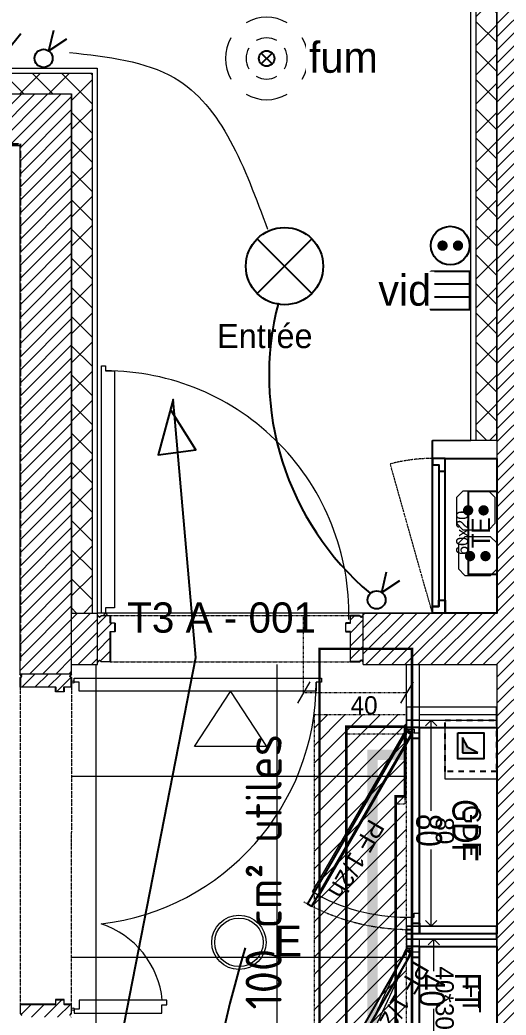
# Model space of a CAD drawing. Header units: centimetres. Extents: x 1724 to 19617, y -6503 to 8072.
# Drawn here: x 5000 to 5188.7, y 4548.9 to 4935.2 of the extents above; entities that cross this region are included whole.
import ezdxf

# ---------------------------------------------------------------- set-up
doc = ezdxf.new("R2010")
doc.units = ezdxf.units.CM
for name, pattern in [('ISO-07', [0.175, 0.025, -0.15]), ('prlm_gaz', [36, 24, -3, 0, -3, 0, -3, 0, -3]), ('prlm_vmc', [0.282222, 0.141111, -0.141111]), ('Style de ligne -13', [0.147638, 0.098425, -0.049213]), ('Style de ligne -5', [0.20828, 0.069425, -0.138855]), ('VW-01', [0.41656, 0.20828, -0.20828])]:
    doc.linetypes.add(name, pattern=pattern)
for name, color, linetype in [('B Faux plafonds', 252, 'Continuous'), ('B Général', 252, 'Continuous'), ('C ANNOTATIONS-prestations', 252, 'Continuous'), ('C ANNOTATIONS-texte', 252, 'Continuous'), ('D SURFACES-shab', 252, 'Continuous'), ('prlm-ELEC-CFA', 10, 'Continuous'), ('prlm-ELEC-CFO', 1, 'Continuous'), ('prlm-ELEC-SSI', 6, 'Continuous'), ('prlm-GAZ', 2, 'Continuous'), ('prlm-MOD', 64, 'Continuous'), ('prlm-MOD-PB', 123, 'Continuous'), ('prlm-TELECOM', 1, 'Continuous')]:
    doc.layers.add(name, color=color, linetype=linetype)
for name, color, linetype, lineweight in [('B Faux plafonds-1', 7, 'Continuous', 5), ('B GÈnÈral', 7, 'Continuous', 5), ('C ANNOTATIONS-prestations-1', 7, 'Continuous', 5)]:
    doc.layers.add(name, color=color, linetype=linetype, lineweight=lineweight)
doc.styles.add('Eurostile', font='Eurosti.TTF')
doc.styles.add('Eurostile (bold)', font='Eurostib.TTF')
doc.styles.add('Eurostile (italic)', font='Eurostib.TTF')
doc.styles.add('prlm-elec-cfa', font='comic.ttf', dxfattribs={"height": 12})
doc.styles.add('prlm-elec-cfo', font='comic.ttf', dxfattribs={"height": 12})
doc.styles.add('prlm-elec-ssi', font='comic.ttf', dxfattribs={"height": 12})
doc.styles.add('prlm-narrow', font='swissc.ttf', dxfattribs={"height": 10})
doc.styles.get("Standard").update_dxf_attribs({"font": 'isocp.shx', "height": 15})
pattern_1 = [(45, (0.0456, -2.938), (2.4253472, -2.6458333), [])]
pattern_2 = [(45, (0, 0), (2.4253472, -2.6458333), [])]

# ---------------------------------------------------------------- blocks, each defined once
blk = doc.blocks.new('xi.TXT-VBgaz')
at = {"layer": 'prlm-MOD-PB', "insert": (0, 0), "char_height": 14, "width": 256.4416, "attachment_point": 1}
blk.add_mtext('VB gaine gaz 100 cm² utiles', dxfattribs=at)
blk = doc.blocks.new('xi.resagaz10')
at = {"layer": 'prlm-MOD-PB'}
blk.add_hatch(color=0, dxfattribs=at).paths.add_polyline_path([(1.81, -1.7), (3.77, -5.6), (7.71, -7.7), (1.81, -7.7)], flags=16)
at = {"layer": 'prlm-MOD-PB', "color": 0}
for p, q in [((1.81, -1.7), (1.81, -7.7)), ((3.77, -5.6), (1.81, -1.7)), ((1.81, -7.7), (7.71, -7.7)), ((7.71, -7.7), (3.77, -5.6))]:
    blk.add_line(p, q, dxfattribs=at)
blk.add_lwpolyline([(0, 0), (10, 0), (10, -10), (0, -10)], close=True, dxfattribs=at)
blk = doc.blocks.new('xi.ft')
at = {"layer": 'prlm-TELECOM', "color": 0, "lineweight": 9}
for p, q in [((0, 0), (40, 0)), ((5, -30), (0, -30)), ((0, -30), (0, -35)), ((5, -33), (5, -30)), ((35, -33), (35, -30)), ((35, -30), (40, -30)), ((40, -35), (40, -30)), ((3.5, -35), (3.5, -33)), ((3.5, -33), (5, -33)), ((3.5, -35), (4.35, -33.19)), ((4.35, -33.19), (34.25, -47.13)), ((36.5, -33), (35, -33)), ((36.5, -35), (36.5, -33)), ((0, -35), (3.5, -35)), ((33.41, -48.95), (3.5, -35)), ((40, -35), (36.5, -35)), ((34.25, -47.13), (33.41, -48.95))]:
    blk.add_line(p, q, dxfattribs=at)
for points in [[(0, -35), (0, 0), (-5, 0), (-5, -35)], [(45, -35), (40, -35), (40, 0), (45, 0)]]:
    blk.add_lwpolyline(points, close=True, dxfattribs=at)
at = {"layer": 'prlm-TELECOM', "color": 7, "lineweight": 9}
for points in [[(0, -24.32), (2.2, -22.12)], [(39.94, -24.32), (37.74, -22.12)], [(12.5, -24.32), (0, -24.32)], [(0, -24.32), (2.2, -26.52)], [(39.94, -24.32), (27.08, -24.32)], [(39.94, -24.32), (37.74, -26.52)]]:
    blk.add_lwpolyline(points, dxfattribs=at)
at = {"layer": 'prlm-TELECOM', "color": 0, "lineweight": 9}
blk.add_arc((3.5, -35), 33, 335, 0, dxfattribs=at)
at = {"layer": 'prlm-TELECOM', "color": 0, "lineweight": 9, "insert": (19.99, -11.1), "char_height": 10, "width": 55.6525, "attachment_point": 5, "line_spacing_factor": 0.72, "style": 'prlm-narrow'}
blk.add_mtext('FT', dxfattribs=at)
at = {"layer": 'prlm-TELECOM', "color": 7, "lineweight": 9, "insert": (19.99, -25.12), "char_height": 10, "width": 55.6525, "attachment_point": 5, "line_spacing_factor": 0.72, "style": 'prlm-narrow'}
blk.add_mtext('40', dxfattribs=at)
blk = doc.blocks.new('xi.gdf70')
at = {"layer": 'prlm-GAZ', "color": 0, "lineweight": 9}
for p, q in [((0, 0), (80, 0)), ((0, -30), (0, -35)), ((5, -30), (0, -30)), ((5, -32), (5, -30)), ((75, -30), (80, -30)), ((75, -32), (75, -30)), ((80, -30), (80, -35)), ((3.5, -32), (5, -32)), ((3.5, -35), (3.5, -32)), ((76.5, -32), (75, -32)), ((76.5, -35), (76.5, -32)), ((0, -35), (3.5, -35)), ((80, -35), (76.5, -35))]:
    blk.add_line(p, q, dxfattribs=at)
for points in [[(0, -35), (0, 0), (-5, 0), (-5, -35)], [(85, -35), (80, -35), (80, 0), (85, 0)], [(5, -32.4), (68.22, -68.9), (66.72, -71.5), (3.5, -35)]]:
    blk.add_lwpolyline(points, close=True, dxfattribs=at)
at = {"layer": 'prlm-GAZ', "color": 0, "linetype": 'prlm_vmc', "ltscale": 15}
blk.add_lwpolyline([(0, 0), (20, 0), (20, -20), (0, -20)], close=True, dxfattribs=at)
at = {"layer": 'prlm-GAZ', "color": 7, "lineweight": 9}
for points in [[(0, -25.44), (2.2, -23.24)], [(35.26, -25.44), (0, -25.44)], [(0, -25.44), (2.2, -27.64)], [(80, -25.44), (50.29, -25.44)], [(80, -25.44), (77.8, -23.24)], [(80, -25.44), (77.8, -27.64)]]:
    blk.add_lwpolyline(points, dxfattribs=at)
at = {"layer": 'prlm-GAZ', "color": 0, "lineweight": 9}
blk.add_arc((3.5, -35), 73, 330, 0, dxfattribs=at)
at = {"layer": 'prlm-GAZ', "color": 0, "lineweight": 9, "insert": (42.81, -12.22), "char_height": 10, "width": 55.6525, "attachment_point": 5, "line_spacing_factor": 0.72, "style": 'prlm-narrow'}
blk.add_mtext('GDF', dxfattribs=at)
at = {"layer": 'prlm-GAZ', "color": 7, "lineweight": 9, "insert": (42.81, -26.24), "char_height": 10, "width": 55.6525, "attachment_point": 5, "line_spacing_factor": 0.72, "style": 'prlm-narrow'}
blk.add_mtext('80', dxfattribs=at)
blk = doc.blocks.new('xi.PTCE')
at = {"layer": 'prlm-ELEC-CFO', "color": 0}
for points in [[(-10.61, 10.61), (10.61, -10.61)], [(10.61, 10.61), (-10.61, -10.61)]]:
    blk.add_lwpolyline(points, dxfattribs=at)
at = {"layer": 'prlm-ELEC-CFO', "color": 0, "linetype": 'ByBlock'}
blk.add_circle((0, 0), 15, dxfattribs=at)
blk = doc.blocks.new('xi.VV')
at = {"layer": 'prlm-ELEC-CFO', "color": 0}
blk.add_lwpolyline([(6.95, 3.42), (0.01, -1.13), (1.91, 6.95)], dxfattribs=at)
blk.add_circle((-2, -4), 3.5, dxfattribs=at)
blk = doc.blocks.new('xi.FUM')
at = {"color": 0}
blk.add_wipeout([(-10.61, -10.61), (-15, 0), (-10.61, 10.61), (0, 15), (10.61, 10.61), (15, 0), (10.61, -10.61), (0, -15)], dxfattribs=at).dxf.layer = 'prlm-ELEC-SSI'
at = {"layer": 'prlm-ELEC-SSI', "color": 0}
for points in [[(-2.12, 2.12), (2.12, -2.12)], [(2.12, 2.12), (-2.12, -2.12)]]:
    blk.add_lwpolyline(points, dxfattribs=at)
blk.add_circle((0, 0), 3, dxfattribs=at)
at = {"layer": 'prlm-ELEC-SSI', "color": 0, "lineweight": 13}
for radius, start, end in [(16, 60, 120), (16, 150, 210), (8, 60, 120), (16, 330, 30), (8, 150, 210), (8, 330, 30), (8, 240, 300), (16, 240, 300)]:
    blk.add_arc((0, 0), radius, start, end, dxfattribs=at)
blk = doc.blocks.new('xi.VID')
at = {"layer": 'prlm-ELEC-CFA', "color": 0, "linetype": 'ByBlock', "lineweight": -2, "flags": 128}
blk.add_lwpolyline([(-7.5, 7.5), (7.5, 7.5), (7.5, -7.5), (-7.5, -7.5)], close=True, dxfattribs=at)
at = {"layer": 'prlm-ELEC-CFA', "color": 0}
for points in [[(-7.5, 2.5), (7.5, 2.5)], [(-7.5, -2.5), (7.5, -2.5)]]:
    blk.add_lwpolyline(points, dxfattribs=at)
blk = doc.blocks.new('xi.PC')
at = {"color": 0, "lineweight": 5}
blk.add_wipeout([(-7.5, -7.5), (7.5, -7.5), (7.5, 7.5), (-7.5, 7.5)], dxfattribs=at).dxf.layer = 'prlm-ELEC-CFO'
at = {"layer": 'prlm-ELEC-CFO', "color": 0, "linetype": 'ByBlock', "lineweight": 5, "const_width": 2}
for points in [[(-4, 0, 1), (-2, 0, 1)], [(2, 0, 1), (4, 0, 1)]]:
    blk.add_lwpolyline(points, format="xyb", close=True, dxfattribs=at)
at = {"layer": 'prlm-ELEC-CFO', "color": 0, "linetype": 'ByBlock', "lineweight": -2}
blk.add_circle((0, 0), 7.5, dxfattribs=at)
blk = doc.blocks.new('xi.PCGTL')
at = {"layer": 'prlm-ELEC-CFO', "color": 0, "lineweight": 0}
blk.add_lwpolyline([(-7.5, -5), (-5, -7.5), (5, -7.5), (7.5, -5), (7.5, 5), (5, 7.5), (-5, 7.5), (-7.5, 5)], close=True, dxfattribs=at)
at = {"layer": 'prlm-ELEC-CFO', "color": 0, "linetype": 'ByBlock', "lineweight": 5, "const_width": 2}
for points in [[(-4, 0, 1), (-2, 0, 1)], [(2, 0, 1), (4, 0, 1)]]:
    blk.add_lwpolyline(points, format="xyb", close=True, dxfattribs=at)
blk = doc.blocks.new('xi.SA')
at = {"layer": 'prlm-ELEC-CFO', "color": 0}
blk.add_lwpolyline([(0.2, -1.28), (5.5, 5.28)], dxfattribs=at)
blk.add_circle((-2, -4), 3.5, dxfattribs=at)
blk = doc.blocks.new('xi.lumE')
at = {"layer": 'prlm-ELEC-CFO', "color": 0, "linetype": 'ByBlock', "lineweight": 13}
for radius in [10.55, 9.42]:
    blk.add_circle((0, 0), radius, dxfattribs=at)
blk = doc.blocks.new('Groupe-40-1')
at = {"layer": 'B Général', "flags": 128}
for points in [[(-31.46, -5.77), (-31.46, -0.77), (-28.96, -0.77), (-28.96, -3.27), (-26.46, -3.27), (-26.46, -5.77)], [(26.04, -0.77), (26.04, -3.27), (-28.96, -3.27), (-28.96, -0.77)], [(28.54, -5.77), (28.54, -0.77), (26.04, -0.77), (26.04, -3.27), (23.54, -3.27), (23.54, -5.77)]]:
    blk.add_lwpolyline(points, close=True, dxfattribs=at)
blk = doc.blocks.new('TE')
at = {"layer": 'B Général', "color": 7, "linetype": 'Style de ligne -5', "lineweight": 5}
blk.add_line((-31.46, -0.77), (26.39, 15.56), dxfattribs=at)
at = {"layer": 'B Général', "flags": 128}
blk.add_lwpolyline([(28.54, -5.77), (28.54, -25.77), (-31.46, -25.77), (-31.46, -5.77)], close=True, dxfattribs=at)
at = {"layer": 'B Général', "color": 7, "flags": 128}
blk.add_lwpolyline([(15.79, -14.77), (15.79, -25.77), (-16.46, -25.77), (-16.46, -14.77)], close=True, dxfattribs=at)
at = {"layer": 'B Général', "color": 7, "linetype": 'Style de ligne -5', "lineweight": 5}
blk.add_arc((-34.54, -0.77), 63.08, 359.9968, 14.9984, dxfattribs=at)
at = {"layer": 'B Général', "color": 7}
blk.add_blockref('Groupe-40-1', (0, 0), dxfattribs=at)
at = {"layer": 'B Général', "insert": (-0.34, -16.08), "char_height": 7.049, "width": 32.25, "attachment_point": 2, "line_spacing_factor": 0.895453, "style": 'Eurostile'}
blk.add_mtext('TE ', dxfattribs=at)
at = {"layer": 'C ANNOTATIONS-prestations', "insert": (-0.34, -14.77), "char_height": 4.699, "width": 32.25, "attachment_point": 8, "line_spacing_factor": 0.895453, "style": 'Eurostile'}
blk.add_mtext('60x20', dxfattribs=at)
blk = doc.blocks.new('Groupe-62-1')
at = {"layer": 'B Général', "flags": 128}
for points in [[(-65.63, 90), (-25.63, 90), (-25.63, 60), (-65.63, 60)], [(-65.63, 55), (-63.96, 55), (-63.96, 57), (-61.5, 57), (-61.5, 60), (-65.63, 60), (-65.63, 60), (-65.63, 60), (-65.63, 55.71), (-65.63, 55.71)], [(-25.63, 55), (-27.3, 55), (-27.3, 57), (-29.76, 57), (-29.76, 60), (-25.63, 60), (-25.63, 60), (-25.63, 60), (-25.63, 55.71), (-25.63, 55.71)], [(-63.96, 55), (-28.7, 34.64), (-27.7, 36.37), (-62.96, 56.73)]]:
    blk.add_lwpolyline(points, close=True, dxfattribs=at)
at = {"layer": 'B Général', "color": 7, "linetype": 'Style de ligne -13', "lineweight": 5}
blk.add_arc((-109.57, 56.15), 83.95, 346.4625, 359.2185, dxfattribs=at)
at = {"layer": 'B Général', "color": 7, "insert": (-45.63, 75), "char_height": 7.049, "attachment_point": 5, "line_spacing_factor": 0.895453, "style": 'Eurostile (italic)'}
blk.add_mtext('FT\\P40*30', dxfattribs=at)
at = {"layer": 'C ANNOTATIONS-prestations', "insert": (-57.08, 64.08), "char_height": 7.049, "attachment_point": 1, "rotation": 330, "line_spacing_factor": 0.895453, "style": 'Eurostile'}
blk.add_mtext('PF 1/2h', dxfattribs=at)

msp = doc.modelspace()

# ---------------------------------------------------------------- hatches: boundary and pattern name
at = {"layer": 'B GÈnÈral', "linetype": 'Continuous', "lineweight": 5, "true_color": 0x808080}
h = msp.add_hatch(dxfattribs=at)
h.set_pattern_fill('02_ISOLANT', color=8, angle=90, style=0, pattern_type=2)
h.set_pattern_definition([(135, (0.046, -2.938), (-5.656854, -5.656854), []), (225, (0.046, -2.938), (-5.656854, 5.656854), [])])
h.paths.add_polyline_path([(5177.087, 4771.951), (5185.087, 4771.951), (5185.087, 5097.472), (5177.087, 5097.472)])
at = {"layer": 'B GÈnÈral', "linetype": 'Continuous', "lineweight": 5}
h = msp.add_hatch(dxfattribs=at)
h.set_pattern_fill('50_BETON', style=0, pattern_type=2)
h.set_pattern_definition(pattern_1)
h.paths.add_polyline_path([(5185.087, 4297.451), (5203.087, 4297.451), (5203.087, 5090.472), (5185.087, 5090.472)])
at = {"layer": 'B GÈnÈral', "linetype": 'Continuous', "lineweight": 5, "true_color": 0x808080}
h = msp.add_hatch(dxfattribs=at)
h.set_pattern_fill('02_ISOLANT', color=8, style=0, pattern_type=2)
h.set_pattern_definition([(45, (0.046, -2.938), (-5.656854, 5.656854), []), (135, (0.046, -2.938), (5.656854, 5.656854), [])])
h.paths.add_polyline_path([(4634.01, 4914.451), (4642.01, 4906.451), (5020.01, 4906.451), (5028.01, 4914.451)])
h = msp.add_hatch(dxfattribs=at)
h.set_pattern_fill('02_ISOLANT', color=8, angle=-90, style=0, pattern_type=2)
h.set_pattern_definition([(315, (0.046, -2.938), (5.656854, 5.656854), []), (45, (0.046, -2.938), (5.656854, -5.656854), [])])
h.paths.add_polyline_path([(5028.01, 4914.451), (5020.01, 4906.451), (5020.01, 4704.951), (5028.01, 4704.951)])
at = {"layer": 'B GÈnÈral', "linetype": 'Continuous', "lineweight": 5}
h = msp.add_hatch(dxfattribs=at)
h.set_pattern_fill('50_BETON', style=0, pattern_type=2)
h.set_pattern_definition(pattern_1)
h.paths.add_polyline_path([(5000.01, 4886.451), (5020.01, 4906.451), (4642.01, 4906.451), (4660.01, 4886.451)])
h = msp.add_hatch(dxfattribs=at)
h.set_pattern_fill('50_BETON', style=0, pattern_type=2)
h.set_pattern_definition(pattern_1)
h.paths.add_polyline_path([(5020.01, 4906.451), (5000.01, 4886.451), (5000.01, 4681.253), (5020.01, 4681.253)])
h = msp.add_hatch(dxfattribs=at)
h.set_pattern_fill('50_BETON', style=0, pattern_type=2)
h.set_pattern_definition(pattern_1)
h.paths.add_polyline_path([(5030.087, 4704.951), (5020.01, 4704.951), (5020.01, 4684.951), (5030.087, 4684.951)])
h = msp.add_hatch(dxfattribs=at)
h.set_pattern_fill('50_BETON', style=0, pattern_type=2)
h.set_pattern_definition(pattern_2)
edge = h.paths.add_edge_path()
edge.add_line((5030.087, 4685.999), (5030.752, 4686.577))
edge.add_line((5030.752, 4686.577), (5030.762, 4686.586))
edge.add_arc((5030.893, 4686.435), 0.2, 48.99091, 131.00909, ccw=False)
edge.add_line((5031.024, 4686.586), (5031.035, 4686.577))
edge.add_line((5031.035, 4686.577), (5031.591, 4686.094))
edge.add_line((5031.591, 4686.094), (5031.591, 4686.093))
edge.add_arc((5031.624, 4686.131), 0.05, 228.99091, 270)
edge.add_line((5031.624, 4686.081), (5031.626, 4686.081))
edge.add_line((5031.626, 4686.081), (5034.987, 4686.081))
edge.add_line((5034.987, 4686.081), (5034.994, 4686.081))
edge.add_arc((5034.994, 4686.125), 0.0435, 270, 360)
edge.add_line((5035.037, 4686.125), (5035.037, 4697.646))
edge.add_arc((5035.211, 4697.646), 0.174, 90, 180, ccw=False)
edge.add_line((5035.211, 4697.82), (5035.237, 4697.82))
edge.add_line((5035.237, 4697.82), (5036.787, 4697.82))
edge.add_line((5036.787, 4697.82), (5036.794, 4697.82))
edge.add_arc((5036.794, 4697.864), 0.0435, 270, 360)
edge.add_line((5036.837, 4697.864), (5036.837, 4700.907))
edge.add_arc((5036.794, 4700.907), 0.0435, 0, 90)
edge.add_line((5036.794, 4700.951), (5036.787, 4700.951))
edge.add_line((5036.787, 4700.951), (5035.237, 4700.951))
edge.add_line((5035.237, 4700.951), (5035.211, 4700.951))
edge.add_arc((5035.211, 4701.125), 0.174, 180, 270, ccw=False)
edge.add_line((5035.037, 4701.125), (5035.037, 4703.777))
edge.add_arc((5034.994, 4703.777), 0.0435, 0, 90)
edge.add_line((5034.994, 4703.82), (5034.987, 4703.82))
edge.add_line((5034.987, 4703.82), (5031.626, 4703.82))
edge.add_line((5031.626, 4703.82), (5031.624, 4703.82))
edge.add_arc((5031.624, 4703.77), 0.05, 90, 131.00909)
edge.add_line((5031.591, 4703.808), (5031.591, 4703.807))
edge.add_line((5031.591, 4703.807), (5031.035, 4703.324))
edge.add_line((5031.035, 4703.324), (5031.025, 4703.316))
edge.add_arc((5030.894, 4703.467), 0.2, 233.09668, 311.00909, ccw=False)
edge.add_line((5030.774, 4703.307), (5030.762, 4703.315))
edge.add_line((5030.762, 4703.315), (5030.251, 4703.76))
edge.add_line((5030.251, 4703.76), (5030.251, 4703.759))
edge.add_line((5030.251, 4703.759), (5030.087, 4703.902))
edge.add_line((5030.087, 4703.902), (5030.087, 4685.999))
h = msp.add_hatch(dxfattribs=at)
h.set_pattern_fill('50_BETON', style=0, pattern_type=2)
h.set_pattern_definition(pattern_2)
edge = h.paths.add_edge_path()
edge.add_line((5133.287, 4685.999), (5132.622, 4686.577))
edge.add_line((5132.622, 4686.577), (5132.612, 4686.586))
edge.add_arc((5132.481, 4686.435), 0.2, 48.99091, 131.00909)
edge.add_line((5132.35, 4686.586), (5132.34, 4686.577))
edge.add_line((5132.34, 4686.577), (5131.783, 4686.094))
edge.add_line((5131.783, 4686.094), (5131.783, 4686.093))
edge.add_arc((5131.75, 4686.131), 0.05, 270, 311.00909, ccw=False)
edge.add_line((5131.75, 4686.081), (5131.748, 4686.081))
edge.add_line((5131.748, 4686.081), (5128.387, 4686.081))
edge.add_line((5128.387, 4686.081), (5128.38, 4686.081))
edge.add_arc((5128.38, 4686.125), 0.0435, 180, 270, ccw=False)
edge.add_line((5128.337, 4686.125), (5128.337, 4697.646))
edge.add_arc((5128.163, 4697.646), 0.174, 0, 90)
edge.add_line((5128.163, 4697.82), (5128.137, 4697.82))
edge.add_line((5128.137, 4697.82), (5126.587, 4697.82))
edge.add_line((5126.587, 4697.82), (5126.58, 4697.82))
edge.add_arc((5126.58, 4697.864), 0.0435, 180, 270, ccw=False)
edge.add_line((5126.537, 4697.864), (5126.537, 4700.907))
edge.add_arc((5126.58, 4700.907), 0.0435, 90, 180, ccw=False)
edge.add_line((5126.58, 4700.951), (5126.587, 4700.951))
edge.add_line((5126.587, 4700.951), (5128.137, 4700.951))
edge.add_line((5128.137, 4700.951), (5128.163, 4700.951))
edge.add_arc((5128.163, 4701.125), 0.174, 270, 360)
edge.add_line((5128.337, 4701.125), (5128.337, 4703.777))
edge.add_arc((5128.38, 4703.777), 0.0435, 90, 180, ccw=False)
edge.add_line((5128.38, 4703.82), (5128.387, 4703.82))
edge.add_line((5128.387, 4703.82), (5131.748, 4703.82))
edge.add_line((5131.748, 4703.82), (5131.75, 4703.82))
edge.add_arc((5131.75, 4703.77), 0.05, 48.99091, 90, ccw=False)
edge.add_line((5131.783, 4703.808), (5131.783, 4703.807))
edge.add_line((5131.783, 4703.807), (5132.34, 4703.324))
edge.add_line((5132.34, 4703.324), (5132.349, 4703.316))
edge.add_arc((5132.48, 4703.467), 0.2, 228.99091, 306.90332)
edge.add_line((5132.6, 4703.307), (5132.612, 4703.315))
edge.add_line((5132.612, 4703.315), (5133.123, 4703.76))
edge.add_line((5133.123, 4703.76), (5133.123, 4703.759))
edge.add_line((5133.123, 4703.759), (5133.287, 4703.902))
edge.add_line((5133.287, 4703.902), (5133.287, 4685.999))
h = msp.add_hatch(dxfattribs=at)
h.set_pattern_fill('50_BETON', style=0, pattern_type=2)
h.set_pattern_definition(pattern_1)
h.paths.add_polyline_path([(5185.087, 4684.951), (5185.087, 4704.951), (5133.287, 4704.951), (5133.287, 4684.951)])
h = msp.add_hatch(dxfattribs=at)
h.set_pattern_fill('50_BETON', style=0, pattern_type=2)
h.set_pattern_definition(pattern_2)
edge = h.paths.add_edge_path()
edge.add_line((5000.056, 4681.253), (5000.634, 4680.588))
edge.add_line((5000.634, 4680.588), (5000.643, 4680.578))
edge.add_arc((5000.492, 4680.447), 0.2, -41.00909, 41.00909, ccw=False)
edge.add_line((5000.643, 4680.316), (5000.634, 4680.305))
edge.add_line((5000.634, 4680.305), (5000.15, 4679.749))
edge.add_line((5000.15, 4679.749), (5000.15, 4679.749))
edge.add_arc((5000.188, 4679.716), 0.05, 138.99091, 180)
edge.add_line((5000.138, 4679.716), (5000.138, 4679.714))
edge.add_line((5000.138, 4679.714), (5000.138, 4676.353))
edge.add_line((5000.138, 4676.353), (5000.138, 4676.346))
edge.add_arc((5000.181, 4676.346), 0.0435, 180, 270)
edge.add_line((5000.181, 4676.303), (5013.709, 4676.303))
edge.add_arc((5013.709, 4676.129), 0.174, 0, 90, ccw=False)
edge.add_line((5013.883, 4676.129), (5013.883, 4676.103))
edge.add_line((5013.883, 4676.103), (5013.883, 4674.553))
edge.add_line((5013.883, 4674.553), (5013.883, 4674.546))
edge.add_arc((5013.927, 4674.546), 0.0435, 180, 270)
edge.add_line((5013.927, 4674.503), (5016.97, 4674.503))
edge.add_arc((5016.97, 4674.546), 0.0435, 270, 360)
edge.add_line((5017.014, 4674.546), (5017.014, 4674.553))
edge.add_line((5017.014, 4674.553), (5017.014, 4676.103))
edge.add_line((5017.014, 4676.103), (5017.014, 4676.129))
edge.add_arc((5017.188, 4676.129), 0.174, 90, 180, ccw=False)
edge.add_line((5017.188, 4676.303), (5019.84, 4676.303))
edge.add_arc((5019.84, 4676.346), 0.0435, 270, 360)
edge.add_line((5019.883, 4676.346), (5019.883, 4676.353))
edge.add_line((5019.883, 4676.353), (5019.883, 4679.714))
edge.add_line((5019.883, 4679.714), (5019.883, 4679.716))
edge.add_arc((5019.833, 4679.716), 0.05, 360, 401.00909)
edge.add_line((5019.871, 4679.749), (5019.87, 4679.749))
edge.add_line((5019.87, 4679.749), (5019.387, 4680.305))
edge.add_line((5019.387, 4680.305), (5019.379, 4680.315))
edge.add_arc((5019.53, 4680.446), 0.2, 143.09668, 221.00909, ccw=False)
edge.add_line((5019.37, 4680.566), (5019.378, 4680.577))
edge.add_line((5019.378, 4680.577), (5019.823, 4681.089))
edge.add_line((5019.823, 4681.089), (5019.822, 4681.089))
edge.add_line((5019.822, 4681.089), (5019.965, 4681.253))
edge.add_line((5019.965, 4681.253), (5000.056, 4681.253))
h = msp.add_hatch(dxfattribs=at)
h.set_pattern_fill('50_BETON', style=0, pattern_type=2)
h.set_pattern_definition(pattern_1)
edge = h.paths.add_edge_path()
edge.add_arc((4134.513, 3673.282), 865.495, 1.693981, 89.233818)
edge.add_line((4146.086, 4538.7), (4146.353, 4558.698))
edge.add_arc((4134.513, 3673.282), 885.495, 1.693981, 89.233818, ccw=False)
edge.add_line((5019.621, 3699.458), (4999.63, 3698.867))
h = msp.add_hatch(dxfattribs=at)
h.set_pattern_fill('50_BETON', style=0, pattern_type=2)
h.set_pattern_definition(pattern_2)
edge = h.paths.add_edge_path()
edge.add_line((5000.056, 4548.053), (5000.634, 4548.717))
edge.add_line((5000.634, 4548.717), (5000.643, 4548.728))
edge.add_arc((5000.492, 4548.859), 0.2, 318.99091, 401.00909)
edge.add_line((5000.643, 4548.99), (5000.634, 4549))
edge.add_line((5000.634, 4549), (5000.15, 4549.556))
edge.add_line((5000.15, 4549.556), (5000.15, 4549.557))
edge.add_arc((5000.188, 4549.59), 0.05, 180, 221.00909, ccw=False)
edge.add_line((5000.138, 4549.59), (5000.138, 4549.592))
edge.add_line((5000.138, 4549.592), (5000.138, 4552.953))
edge.add_line((5000.138, 4552.953), (5000.138, 4552.959))
edge.add_arc((5000.181, 4552.959), 0.0435, 90, 180, ccw=False)
edge.add_line((5000.181, 4553.003), (5013.709, 4553.003))
edge.add_arc((5013.709, 4553.177), 0.174, 270, 360)
edge.add_line((5013.883, 4553.177), (5013.883, 4553.203))
edge.add_line((5013.883, 4553.203), (5013.883, 4554.753))
edge.add_line((5013.883, 4554.753), (5013.883, 4554.759))
edge.add_arc((5013.927, 4554.759), 0.0435, 90, 180, ccw=False)
edge.add_line((5013.927, 4554.803), (5016.97, 4554.803))
edge.add_arc((5016.97, 4554.759), 0.0435, 0, 90, ccw=False)
edge.add_line((5017.014, 4554.759), (5017.014, 4554.753))
edge.add_line((5017.014, 4554.753), (5017.014, 4553.203))
edge.add_line((5017.014, 4553.203), (5017.014, 4553.177))
edge.add_arc((5017.188, 4553.177), 0.174, 180, 270)
edge.add_line((5017.188, 4553.003), (5019.84, 4553.003))
edge.add_arc((5019.84, 4552.959), 0.0435, 0, 90, ccw=False)
edge.add_line((5019.883, 4552.959), (5019.883, 4552.953))
edge.add_line((5019.883, 4552.953), (5019.883, 4549.592))
edge.add_line((5019.883, 4549.592), (5019.883, 4549.59))
edge.add_arc((5019.833, 4549.59), 0.05, -41.00909, 0, ccw=False)
edge.add_line((5019.871, 4549.557), (5019.87, 4549.556))
edge.add_line((5019.87, 4549.556), (5019.387, 4549))
edge.add_line((5019.387, 4549), (5019.379, 4548.991))
edge.add_arc((5019.53, 4548.86), 0.2, 138.99091, 216.90332)
edge.add_line((5019.37, 4548.74), (5019.378, 4548.728))
edge.add_line((5019.378, 4548.728), (5019.823, 4548.217))
edge.add_line((5019.823, 4548.217), (5019.822, 4548.217))
edge.add_line((5019.822, 4548.217), (5019.965, 4548.053))
edge.add_line((5019.965, 4548.053), (5000.056, 4548.053))

# ---------------------------------------------------------------- linework, layer by layer
at = {"layer": 'B Général', "color": 7, "linetype": 'Continuous', "lineweight": 5}
for p, q in [((5177.087, 4771.951), (5177.087, 5097.472)), ((5185.087, 4771.951), (5185.087, 5097.472)), ((5185.087, 5090.472), (5185.087, 4704.951)), ((4632.01, 4916.451), (5030.01, 4916.451)), ((4634.01, 4914.451), (5028.01, 4914.451)), ((5028.01, 4914.451), (5028.01, 4704.951)), ((5030.01, 4916.451), (5030.01, 4704.951)), ((4642.01, 4906.451), (5020.01, 4906.451)), ((4642.01, 4906.451), (5020.01, 4906.451)), ((5020.01, 4906.451), (5020.01, 4704.951)), ((5020.01, 4681.253), (5020.01, 4906.451)), ((4660.01, 4886.451), (5000.01, 4886.451)), ((5000.01, 4681.253), (5000.01, 4886.451)), ((5031.688, 4704.952), (5031.673, 4800.952)), ((5031.673, 4800.952), (5033.173, 4800.952)), ((5033.173, 4800.952), (5033.173, 4798.952)), ((5033.173, 4798.952), (5036.673, 4798.953)), ((5036.673, 4798.953), (5036.688, 4706.953)), ((5185.101, 4771.937), (5160.087, 4771.937)), ((5160.087, 4771.937), (5160.087, 4764.937)), ((5185.101, 4771.937), (5160.087, 4771.937)), ((5185.101, 4764.937), (5160.087, 4764.937)), ((5185.101, 4764.937), (5160.087, 4764.937)), ((5036.688, 4706.953), (5033.188, 4706.952)), ((5033.188, 4706.952), (5033.188, 4704.952)), ((5020.01, 4704.951), (5030.087, 4704.951)), ((5030.087, 4684.951), (5030.087, 4704.951)), ((5033.188, 4704.952), (5031.688, 4704.952)), ((5133.287, 4704.951), (5185.087, 4704.951)), ((5133.287, 4684.951), (5133.287, 4704.951)), ((5020.01, 4684.951), (5030.087, 4684.951)), ((5133.287, 4684.951), (5185.087, 4684.951)), ((5150.113, 4660.451), (5150.114, 4684.951)), ((5155.113, 4660.451), (5155.114, 4684.951)), ((5185.087, 4684.951), (5185.087, 4297.451)), ((5020.01, 4681.253), (5000.01, 4681.253)), ((5021.009, 4679.652), (5117.009, 4679.667)), ((5021.009, 4678.152), (5021.009, 4679.652)), ((5117.009, 4679.667), (5117.009, 4678.167)), ((5023.009, 4678.152), (5021.009, 4678.152)), ((5023.009, 4674.652), (5023.009, 4678.152)), ((5115.009, 4674.667), (5023.009, 4674.652)), ((5117.009, 4678.167), (5115.009, 4678.167)), ((5115.009, 4678.167), (5115.009, 4674.667)), ((5155.113, 4660.451), (5150.113, 4660.451)), ((5150.087, 4580.451), (5150.087, 4575.451)), ((5185.087, 4580.451), (5150.087, 4580.451)), ((5185.087, 4580.451), (5185.087, 4575.451)), ((5185.087, 4575.451), (5150.087, 4575.451)), ((5023.009, 4554.653), (5023.009, 4551.153)), ((5057.009, 4554.648), (5023.009, 4554.653)), ((5057.009, 4552.898), (5057.009, 4554.648)), ((5023.009, 4551.153), (5021.009, 4551.154)), ((5021.009, 4551.154), (5021.009, 4549.654)), ((5055.009, 4549.648), (5055.009, 4552.898)), ((5055.009, 4552.898), (5057.009, 4552.898)), ((5021.009, 4549.654), (5055.009, 4549.648))]:
    msp.add_line(p, q, dxfattribs=at)
at = {"layer": 'B Général', "color": 7, "linetype": 'Continuous', "lineweight": 13}
for p, q in [((5185.087, 4771.951), (5185.087, 5097.472)), ((4632.01, 4916.451), (5030.01, 4916.451)), ((5030.01, 4916.451), (5030.01, 4704.951)), ((4642.01, 4906.451), (5020.01, 4906.451)), ((5020.01, 4906.451), (5020.01, 4704.951)), ((5185.087, 4771.951), (5175.087, 4771.951)), ((5150.113, 4660.451), (5150.114, 4684.951)), ((5155.113, 4660.451), (5155.114, 4684.951)), ((5185.087, 4580.451), (5150.087, 4580.451)), ((5185.087, 4575.451), (5150.087, 4575.451))]:
    msp.add_line(p, q, dxfattribs=at)
at = {"layer": 'B Général', "color": 7, "linetype": 'Continuous', "lineweight": 18}
for p, q in [((5185.087, 5090.472), (5185.087, 4704.951)), ((4642.01, 4906.451), (5020.01, 4906.451)), ((5020.01, 4681.253), (5020.01, 4906.451)), ((4660.01, 4886.451), (5000.01, 4886.451)), ((5000.01, 4681.253), (5000.01, 4886.451)), ((5020.01, 4704.951), (5030.087, 4704.951)), ((5133.287, 4704.951), (5185.087, 4704.951)), ((5020.01, 4684.951), (5030.087, 4684.951)), ((5133.287, 4684.951), (5185.087, 4684.951)), ((5185.087, 4684.951), (5185.087, 4297.451))]:
    msp.add_line(p, q, dxfattribs=at)
at = {"layer": 'B Général', "linetype": 'Style de ligne -13', "lineweight": 5}
for p, q in [((5034.987, 4703.951), (5128.387, 4703.951)), ((5034.987, 4685.951), (5128.387, 4685.951))]:
    msp.add_line(p, q, dxfattribs=at)
at = {"layer": 'B Général', "linetype": 'Style de ligne -5', "lineweight": 5}
for p, q in [((5000.007, 4676.353), (5000.007, 4552.979)), ((5020.007, 4676.353), (5019.84, 4553.153))]:
    msp.add_line(p, q, dxfattribs=at)
at = {"layer": 'B Général', "color": 49, "linetype": 'Continuous', "lineweight": 5}
for p, q in [((5067.687, 4653.101), (5081.687, 4674.451)), ((5081.687, 4674.451), (5095.687, 4653.101)), ((5095.687, 4653.101), (5067.687, 4653.101))]:
    msp.add_line(p, q, dxfattribs=at)
at = {"layer": 'B Général', "color": 7, "linetype": 'ISO-07', "flags": 128}
msp.add_lwpolyline([(4830.01, 4547.048), (4660.01, 4547.048), (4660.01, 4887.048), (5000.01, 4887.048), (5000.01, 4685.835)], dxfattribs=at)
at = {"layer": 'B Général', "linetype": 'Continuous', "lineweight": 5, "flags": 128}
for points in [[(5035.187, 4703.777), (5035.187, 4701.125, 0.4142136), (5035.23, 4701.081), (5035.237, 4701.081), (5036.787, 4701.081), (5036.813, 4701.081, -0.4142136), (5036.987, 4700.907), (5036.987, 4697.864, -0.4142136), (5036.813, 4697.69), (5036.787, 4697.69), (5035.237, 4697.69), (5035.23, 4697.69, 0.4142136), (5035.187, 4697.646), (5035.187, 4686.125, -0.4142136), (5035.013, 4685.951), (5034.987, 4685.951), (5031.626, 4685.951), (5031.618, 4685.951, -0.1808704), (5031.487, 4686), (5031.485, 4686.002), (5030.928, 4686.485), (5030.926, 4686.487, 0.3739751), (5030.86, 4686.487), (5030.858, 4686.485), (5030.193, 4685.907), (5030.087, 4685.999), (5030.752, 4686.577), (5030.762, 4686.586, -0.3739751), (5031.024, 4686.586), (5031.035, 4686.577), (5031.591, 4686.094), (5031.591, 4686.093, 0.1808704), (5031.624, 4686.081), (5031.626, 4686.081), (5034.987, 4686.081), (5034.994, 4686.081, 0.4142136), (5035.037, 4686.125), (5035.037, 4697.646, -0.4142136), (5035.211, 4697.82), (5035.237, 4697.82), (5036.787, 4697.82), (5036.794, 4697.82, 0.4142136), (5036.837, 4697.864), (5036.837, 4700.907, 0.4142136), (5036.794, 4700.951), (5036.787, 4700.951), (5035.237, 4700.951), (5035.211, 4700.951, -0.4142136), (5035.037, 4701.125), (5035.037, 4703.777, 0.4142136), (5034.994, 4703.82), (5034.987, 4703.82), (5031.626, 4703.82), (5031.624, 4703.82, 0.1808704), (5031.591, 4703.808), (5031.591, 4703.807), (5031.035, 4703.324), (5031.025, 4703.316, -0.3536885), (5030.774, 4703.307), (5030.762, 4703.315), (5030.251, 4703.76), (5030.251, 4703.759), (5030.087, 4703.902), (5030.193, 4703.994), (5030.808, 4703.46, 0.3855556), (5030.92, 4703.413), (5030.928, 4703.416), (5031.485, 4703.9), (5031.487, 4703.902, -0.1808704), (5031.618, 4703.951), (5031.626, 4703.951), (5034.987, 4703.951), (5035.013, 4703.951, -0.4142136)], [(5128.187, 4703.777), (5128.187, 4701.125, -0.4142136), (5128.144, 4701.081), (5128.137, 4701.081), (5126.587, 4701.081), (5126.561, 4701.081, 0.4142136), (5126.387, 4700.907), (5126.387, 4697.864, 0.4142136), (5126.561, 4697.69), (5126.587, 4697.69), (5128.137, 4697.69), (5128.144, 4697.69, -0.4142136), (5128.187, 4697.646), (5128.187, 4686.125, 0.4142136), (5128.361, 4685.951), (5128.387, 4685.951), (5131.748, 4685.951), (5131.756, 4685.951, 0.1808704), (5131.887, 4686), (5131.89, 4686.002), (5132.446, 4686.485), (5132.448, 4686.487, -0.3739751), (5132.514, 4686.487), (5132.516, 4686.485), (5133.181, 4685.907), (5133.287, 4685.999), (5132.622, 4686.577), (5132.612, 4686.586, 0.3739751), (5132.35, 4686.586), (5132.34, 4686.577), (5131.783, 4686.094), (5131.783, 4686.093, -0.1808704), (5131.75, 4686.081), (5131.748, 4686.081), (5128.387, 4686.081), (5128.38, 4686.081, -0.4142136), (5128.337, 4686.125), (5128.337, 4697.646, 0.4142136), (5128.163, 4697.82), (5128.137, 4697.82), (5126.587, 4697.82), (5126.58, 4697.82, -0.4142136), (5126.537, 4697.864), (5126.537, 4700.907, -0.4142136), (5126.58, 4700.951), (5126.587, 4700.951), (5128.137, 4700.951), (5128.163, 4700.951, 0.4142136), (5128.337, 4701.125), (5128.337, 4703.777, -0.4142136), (5128.38, 4703.82), (5128.387, 4703.82), (5131.748, 4703.82), (5131.75, 4703.82, -0.1808704), (5131.783, 4703.808), (5131.783, 4703.807), (5132.34, 4703.324), (5132.349, 4703.316, 0.3536885), (5132.6, 4703.307), (5132.612, 4703.315), (5133.123, 4703.76), (5133.123, 4703.759), (5133.287, 4703.902), (5133.181, 4703.994), (5132.566, 4703.46, -0.3855556), (5132.454, 4703.413), (5132.446, 4703.416), (5131.89, 4703.9), (5131.887, 4703.902, 0.1808704), (5131.756, 4703.951), (5131.748, 4703.951), (5128.387, 4703.951), (5128.361, 4703.951, 0.4142136)], [(5019.84, 4676.153), (5017.188, 4676.153, 0.4142136), (5017.144, 4676.109), (5017.144, 4676.103), (5017.144, 4674.553), (5017.144, 4674.527, -0.4142136), (5016.97, 4674.353), (5013.927, 4674.353, -0.4142136), (5013.753, 4674.527), (5013.753, 4674.553), (5013.753, 4676.103), (5013.753, 4676.109, 0.4142136), (5013.709, 4676.153), (5000.181, 4676.153, -0.4142136), (5000.007, 4676.327), (5000.007, 4676.353), (5000.007, 4679.714), (5000.007, 4679.722, -0.1808704), (5000.056, 4679.853), (5000.058, 4679.855), (5000.542, 4680.411), (5000.544, 4680.414, 0.3739751), (5000.544, 4680.48), (5000.542, 4680.482), (4999.964, 4681.147), (5000.056, 4681.253), (5000.634, 4680.588), (5000.643, 4680.578, -0.3739751), (5000.643, 4680.316), (5000.634, 4680.305), (5000.15, 4679.749), (5000.15, 4679.749, 0.1808704), (5000.138, 4679.716), (5000.138, 4679.714), (5000.138, 4676.353), (5000.138, 4676.346, 0.4142136), (5000.181, 4676.303), (5013.709, 4676.303, -0.4142136), (5013.883, 4676.129), (5013.883, 4676.103), (5013.883, 4674.553), (5013.883, 4674.546, 0.4142136), (5013.927, 4674.503), (5016.97, 4674.503, 0.4142136), (5017.014, 4674.546), (5017.014, 4674.553), (5017.014, 4676.103), (5017.014, 4676.129, -0.4142136), (5017.188, 4676.303), (5019.84, 4676.303, 0.4142136), (5019.883, 4676.346), (5019.883, 4676.353), (5019.883, 4679.714), (5019.883, 4679.716, 0.1808704), (5019.871, 4679.749), (5019.87, 4679.749), (5019.387, 4680.305), (5019.379, 4680.315, -0.3536885), (5019.37, 4680.566), (5019.378, 4680.577), (5019.823, 4681.089), (5019.822, 4681.089), (5019.965, 4681.253), (5020.057, 4681.147), (5019.523, 4680.532, 0.3855556), (5019.476, 4680.419), (5019.479, 4680.411), (5019.963, 4679.855), (5019.965, 4679.853, -0.1808704), (5020.014, 4679.722), (5020.014, 4679.714), (5020.014, 4676.353), (5020.014, 4676.327, -0.4142136)]]:
    msp.add_lwpolyline(points, format="xyb", close=True, dxfattribs=at)
at = {"layer": 'B Général', "color": 7, "linetype": 'Continuous', "lineweight": 18, "flags": 128}
for points in [[(5185.087, 4684.951), (5185.087, 4665.451), (5155.114, 4665.451), (5155.114, 4684.951)], [(5185.087, 4660.451), (5185.087, 4640.451), (5165.087, 4640.451), (5165.087, 4660.451)]]:
    msp.add_lwpolyline(points, close=True, dxfattribs=at)
at = {"layer": 'B Général', "flags": 128}
for points in [[(5150.087, 4660.451), (5150.087, 4658.784), (5152.087, 4658.784), (5152.087, 4656.317), (5155.087, 4656.317), (5155.087, 4660.451), (5155.087, 4660.451), (5155.087, 4660.451), (5150.801, 4660.451), (5150.801, 4660.451)], [(5185.087, 4660.451), (5185.087, 4580.451), (5155.087, 4580.451), (5155.087, 4660.451)], [(5150.087, 4658.784), (5111.588, 4592.103), (5113.32, 4591.103), (5151.819, 4657.784)], [(5150.087, 4580.451), (5150.087, 4582.118), (5152.087, 4582.118), (5152.087, 4584.585), (5155.087, 4584.585), (5155.087, 4580.451), (5155.087, 4580.451), (5155.087, 4580.451), (5150.801, 4580.451), (5150.801, 4580.451)]]:
    msp.add_lwpolyline(points, close=True, dxfattribs=at)
at = {"layer": 'B Général', "linetype": 'Continuous', "lineweight": 5, "flags": 128}
for points in [[(5019.523, 4548.774, -0.3855556), (5019.476, 4548.886), (5019.479, 4548.894), (5019.963, 4549.45), (5019.965, 4549.452, 0.1808704), (5020.014, 4549.584), (5020.014, 4549.592), (5020.014, 4552.953), (5020.014, 4552.979, 0.4142136), (5019.84, 4553.153), (5017.188, 4553.153, -0.4142136), (5017.144, 4553.196), (5017.144, 4553.203), (5017.144, 4554.753), (5017.144, 4554.779, 0.4142136), (5016.97, 4554.953), (5013.927, 4554.953, 0.4142136), (5013.753, 4554.779), (5013.753, 4554.753), (5013.753, 4553.203), (5013.753, 4553.196, -0.4142136), (5013.709, 4553.153), (5000.181, 4553.153, 0.4142136), (5000.007, 4552.979), (5000.007, 4552.953), (5000.007, 4549.592), (5000.007, 4549.584, 0.1808704), (5000.056, 4549.452), (5000.058, 4549.45), (5000.542, 4548.894), (5000.544, 4548.892, -0.3739751), (5000.544, 4548.826)], [(5000.643, 4548.728, 0.3739751), (5000.643, 4548.99), (5000.634, 4549), (5000.15, 4549.556), (5000.15, 4549.557, -0.1808704), (5000.138, 4549.59), (5000.138, 4549.592), (5000.138, 4552.953), (5000.138, 4552.959, -0.4142136), (5000.181, 4553.003), (5013.709, 4553.003, 0.4142136), (5013.883, 4553.177), (5013.883, 4553.203), (5013.883, 4554.753), (5013.883, 4554.759, -0.4142136), (5013.927, 4554.803), (5016.97, 4554.803, -0.4142136), (5017.014, 4554.759), (5017.014, 4554.753), (5017.014, 4553.203), (5017.014, 4553.177, 0.4142136), (5017.188, 4553.003), (5019.84, 4553.003, -0.4142136), (5019.883, 4552.959), (5019.883, 4552.953), (5019.883, 4549.592), (5019.883, 4549.59, -0.1808704), (5019.871, 4549.557), (5019.87, 4549.556), (5019.387, 4549), (5019.379, 4548.991, 0.3536885), (5019.37, 4548.74)]]:
    msp.add_lwpolyline(points, format="xyb", dxfattribs=at)
at = {"layer": 'B Général', "linetype": 'Continuous', "lineweight": 5}
for centre in [(5033.187, 4704.451), (5020.507, 4678.153), (5020.507, 4551.153)]:
    msp.add_circle(centre, 0.5, dxfattribs=at)
at = {"layer": 'B Général', "color": 7, "linetype": 'Continuous', "lineweight": 5}
for centre, radius, start, end in [((5033.187, 4704.451), 94.5, 358.76774, 90), ((5020.507, 4551.153), 34.926, 5.78548, 71.61724)]:
    msp.add_arc(centre, radius, start, end, dxfattribs=at)
at = {"layer": 'B Général', "color": 7, "linetype": 'Continuous', "lineweight": 18}
msp.add_arc((4134.513, 3673.282), 885.495, 1.693981, 89.233818, dxfattribs=at)
at = {"layer": 'C ANNOTATIONS-prestations', "color": 1, "linetype": 'VW-01', "lineweight": 5, "true_color": 0xff0000}
for p, q in [((5110.086, 4673.964), (5110.086, 4703.951)), ((5150.086, 4673.964), (5110.086, 4673.964))]:
    msp.add_line(p, q, dxfattribs=at)
at = {"layer": 'C ANNOTATIONS-prestations', "color": 1, "linetype": 'Continuous', "lineweight": 5, "true_color": 0xff1711}
for p, q in [((5112.586, 4678.294), (5107.766, 4669.945)), ((5152.586, 4678.294), (5147.766, 4669.945))]:
    msp.add_line(p, q, dxfattribs=at)
at = {"layer": 'prlm-ELEC-CFO'}
msp.add_lwpolyline([(5037.077, 4528.115), (5068.226, 4687.62), (5059.465, 4787.797), (5053.625, 4766.4), (5068.226, 4768.345), (5058.492, 4783.907)], dxfattribs=at)
for centre, radius, start, end in [((5207.467, 4797.201), 110.795, 165.29482, 229.76625), ((5484.338, 4454.214), 414.884, 163.06813, 195.8829)]:
    msp.add_arc(centre, radius, start, end, dxfattribs=at)
at = {"layer": 'prlm-ELEC-CFO', "lineweight": 13}
msp.add_spline([(5019.181, 4922.564), (5059.956, 4912.665), (5096.096, 4853.928)], degree=3, dxfattribs=at)
at = {"layer": 'prlm-GAZ', "linetype": 'prlm_gaz', "ltscale": 0.8, "const_width": 4}
msp.add_lwpolyline([(5150.041, 4649.873), (5136.898, 4649.873), (5136.898, 2660.056), (4048.972, 2660.056)], dxfattribs=at)
at = {"layer": 'prlm-MOD', "const_width": 1}
for points in [[(5152.219, 4691.032), (5116.282, 4691.032), (5116.282, 2681.066), (4091.508, 2681.066), (4088.008, 2639.046), (5177.197, 2634.046), (5177.197, 4175.032), (5152.219, 4175.032), (5152.219, 4691.032)], [(5149.514, 4660.809), (5126.646, 4660.809), (5126.646, 2670.728), (4089.33, 2670.728), (4090.234, 2648.187), (5145.887, 2648.187), (5145.887, 4633.785), (5149.514, 4633.785), (5149.514, 4660.809)]]:
    msp.add_lwpolyline(points, dxfattribs=at)

# ---------------------------------------------------------------- block references
at = {"layer": 'B Général', "color": 7}
for name, p, rotation in [('TE', (5159.316, 4736.412), 90.0000000000904), ('Groupe-62-1', (5095.087, 4509.821), 270)]:
    msp.add_blockref(name, p, dxfattribs=dict(at, rotation=rotation))
at = {"layer": 'prlm-ELEC-CFA'}
msp.add_blockref('xi.VID', (5167.038, 4830.178), dxfattribs=at)
at = {"layer": 'prlm-ELEC-CFO'}
for name, p in [('xi.SA', (4994.834, 4924.61)), ('xi.VV', (5011.168, 4924.261)), ('xi.PTCE', (5102.693, 4839.602)), ('xi.PC', (5167.037, 4847.557)), ('xi.PCGTL', (5176.975, 4744.79)), ('xi.PCGTL', (5177.715, 4727.041)), ('xi.VV', (5140.419, 4714.03))]:
    msp.add_blockref(name, p, dxfattribs=at)
at = {"layer": 'prlm-ELEC-CFO', "rotation": 180}
msp.add_blockref('xi.lumE', (5085.003, 4577.108), dxfattribs=at)
at = {"layer": 'prlm-GAZ', "rotation": 270}
msp.add_blockref('xi.gdf70', (5185.041, 4663.389), dxfattribs=at)
at = {"layer": 'prlm-MOD-PB', "rotation": 90}
msp.add_blockref('xi.TXT-VBgaz', (5087.587, 4437.968), dxfattribs=at)
at = {"layer": 'prlm-MOD-PB'}
msp.add_blockref('xi.resagaz10', (5170.041, 4658.389), dxfattribs=at)
at = {"layer": 'prlm-TELECOM', "rotation": 270}
msp.add_blockref('xi.ft', (5185.041, 4578.389), dxfattribs=at)

# ---------------------------------------------------------------- texts
at = {"layer": 'B Général', "color": 7, "insert": (5170.13, 4620.413), "char_height": 7.0487, "attachment_point": 5, "rotation": 270, "line_spacing_factor": 0.895453, "style": 'Eurostile (italic)'}
msp.add_mtext('GDF\\P80', dxfattribs=at)
at = {"layer": 'C ANNOTATIONS-prestations', "color": 1, "true_color": 0xff1711, "insert": (5133.595, 4672.652), "char_height": 7.0487, "attachment_point": 2, "line_spacing_factor": 0.895453, "style": 'Eurostile'}
msp.add_mtext('40', dxfattribs=at)
at = {"layer": 'C ANNOTATIONS-prestations', "insert": (5141.848, 4621.904), "char_height": 7.0487, "attachment_point": 1, "rotation": 240, "line_spacing_factor": 0.895453, "style": 'Eurostile'}
msp.add_mtext('PF 1/2h', dxfattribs=at)
at = {"layer": 'C ANNOTATIONS-texte', "insert": (5095.046, 4807.652), "char_height": 9.3982, "attachment_point": 8, "line_spacing_factor": 0.895453, "style": 'Eurostile'}
msp.add_mtext('Entrée', dxfattribs=at)
at = {"layer": 'C ANNOTATIONS-texte', "color": 7, "lineweight": 30, "insert": (5078.263, 4709.068), "char_height": 11.74778, "width": 96.64621, "attachment_point": 2, "line_spacing_factor": 0.895453, "style": 'Eurostile (bold)'}
msp.add_mtext('T3{\\fEurostile|b0|i0|c0|p0; }A {\\fEurostile|b0|i0|c0|p0;- 001}', dxfattribs=at)

# ---------------------------------------------------------------- next in the draw order: linework, layer by layer
at = {"layer": 'B Général', "color": 7, "linetype": 'Continuous', "lineweight": 5}
msp.add_line((5175.087, 4771.951), (5175.087, 5097.472), dxfattribs=at)
at = {"layer": 'B Général', "color": 7, "linetype": 'Continuous', "lineweight": 13}
msp.add_line((5175.087, 4771.951), (5175.087, 5097.472), dxfattribs=at)

# ---------------------------------------------------------------- next in the draw order: block references
at = {"layer": 'prlm-ELEC-SSI'}
msp.add_blockref('xi.FUM', (5095.749, 4920.206), dxfattribs=at)

# ---------------------------------------------------------------- next in the draw order: texts
at = {"layer": 'prlm-ELEC-CFA', "lineweight": 20, "insert": (5149.374, 4830.177), "char_height": 12, "attachment_point": 5, "line_spacing_factor": 0.8, "style": 'prlm-elec-cfa', "bg_fill": 3, "box_fill_scale": 1.1, "bg_fill_color": 256, "bg_fill_transparency": 0}
msp.add_mtext('vid', dxfattribs=at)
at = {"layer": 'prlm-ELEC-CFO', "lineweight": 20, "insert": (5104.134, 4583.627), "char_height": 12, "attachment_point": 2, "line_spacing_factor": 0.8, "style": 'prlm-elec-cfo', "bg_fill": 3, "box_fill_scale": 0.95, "bg_fill_color": 256, "bg_fill_transparency": 0}
msp.add_mtext('E', dxfattribs=at)

# ---------------------------------------------------------------- next in the draw order: hatches: boundary and pattern name
at = {"layer": 'B Faux plafonds-1', "linetype": 'Continuous', "lineweight": 5, "true_color": 0xaaaaaa}
h = msp.add_hatch(dxfattribs=at)
h.set_pattern_fill('F_P__SOFFITE', color=253, style=0, pattern_type=2)
h.set_pattern_definition([(45, (0.0456, -2.7174), (-3.5277778, 3.3072917), [])])
h.paths.add_polyline_path([(4677.01, 2608.465), (4677.01, 2645.238), (4743.01, 2645.238), (4743.01, 2608.465), (5178.087, 2608.465), (5178.087, 3314.451), (5175.087, 3314.451), (5175.087, 4149.451), (5150.087, 4149.451), (5150.087, 4665.451), (5114.15, 4665.451), (5114.072, 2690.237), (4062.568, 2690.237), (4062.568, 2608.465)])
at = {"layer": 'C ANNOTATIONS-prestations-1', "linetype": 'Continuous', "lineweight": 9, "true_color": 0x989898}
h = msp.add_hatch(dxfattribs=at)
h.set_pattern_fill('DALETTES TERRASSE 50X50', color=252, scale=1.406016, style=0, pattern_type=2)
h.set_pattern_definition([(0, (4678.046, 4149.45), (4e-15, -70.3008), []), (270, (4678.046, 4149.45), (70.3008, 0), [])])
h.paths.add_polyline_path([(5175.064, 2609.351), (5175.076, 3514.451), (5185.098, 3514.451), (5185.087, 4149.451), (7612.53, 4149.451), (7612.53, 4279.451), (5150.087, 4279.451), (5150.087, 4684.951), (5020.01, 4685.039), (5020.01, 4327.451), (4835.01, 4327.451), (4835.01, 4214.95), (4875.884, 4156.927), (4911.686, 4097.061), (4942.417, 4035.352), (4968.077, 3971.801), (4988.667, 3906.408), (5004.185, 3839.172), (5014.632, 3770.094), (5020.008, 3699.174), (5020.008, 3425.401), (4986.156, 3334.878), (4944.546, 3240.451), (4343.119, 3240.451), (4343.119, 3192.545), (4272.488, 3192.545), (4272.488, 3240.451), (3830.996, 3240.451), (3830.995, 2607.579), (4677.01, 2608.695), (4677.01, 2660.465), (4743.01, 2660.465), (4743.01, 2608.782)])

# ---------------------------------------------------------------- next in the draw order: linework, layer by layer
at = {"layer": 'B Faux plafonds', "color": 7, "linetype": 'VW-01', "lineweight": 5, "flags": 128}
msp.add_lwpolyline([(4677.01, 2608.465), (4677.01, 2645.238), (4743.01, 2645.238), (4743.01, 2608.465), (5178.087, 2608.465), (5178.087, 3314.451), (5175.087, 3314.451), (5175.087, 4149.451), (5150.087, 4149.451), (5150.087, 4665.451), (5114.15, 4665.451), (5114.072, 2690.237), (4062.568, 2690.237), (4062.568, 2608.465)], close=True, dxfattribs=at)
at = {"layer": 'B Général', "color": 7, "linetype": 'Continuous', "lineweight": 5}
msp.add_arc((5020.507, 4678.153), 94.5, 276.69335, 0, dxfattribs=at)
at = {"layer": 'B Général', "color": 7, "linetype": 'Style de ligne -13', "lineweight": 5}
msp.add_arc((5151.232, 4666.058), 83.948, 240.78152, 269.21848, dxfattribs=at)
at = {"layer": 'C ANNOTATIONS-prestations', "color": 1, "linetype": 'VW-01', "lineweight": 5, "true_color": 0xff0000, "flags": 128}
msp.add_lwpolyline([(5149.56, 4657.871), (5126.691, 4657.871), (5126.691, 2677.134), (4062.568, 2677.134), (4062.568, 2654.594), (5145.933, 2654.594), (5145.933, 4630.847), (5149.56, 4630.847), (5149.56, 4657.871)], dxfattribs=at)

# ---------------------------------------------------------------- next in the draw order: texts
at = {"layer": 'prlm-ELEC-SSI', "lineweight": 20, "insert": (5125.556, 4920.576), "char_height": 12, "attachment_point": 5, "line_spacing_factor": 0.8, "style": 'prlm-elec-ssi', "bg_fill": 3, "box_fill_scale": 1.1, "bg_fill_color": 256, "bg_fill_transparency": 0}
msp.add_mtext('fum', dxfattribs=at)

# ---------------------------------------------------------------- next in the draw order: linework, layer by layer
at = {"layer": 'D SURFACES-shab', "lineweight": 18, "flags": 128}
msp.add_lwpolyline([(4750.967, 4916.473), (5030.01, 4916.451), (5029.997, 4704.965), (5160.073, 4704.965), (5160.073, 4771.951), (5175.087, 4771.951), (5175.042, 5475.438), (4816.008, 5475.45), (4816.008, 5409.438), (4750.936, 5409.438)], close=True, dxfattribs=at)

doc.saveas('drawing.dxf')
